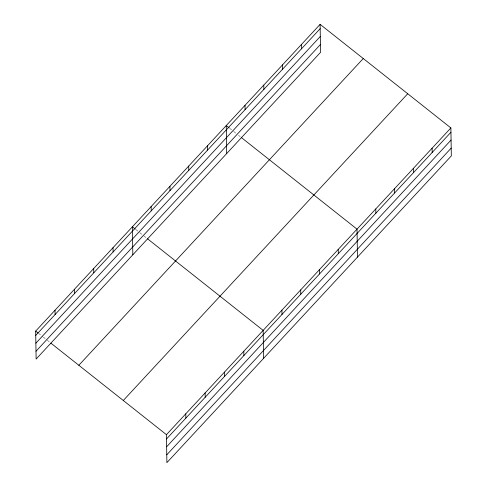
<?xml version="1.0" encoding="UTF-8"?>
<svg xmlns="http://www.w3.org/2000/svg" width="487" height="487" viewBox="0 0 487 487"><rect width="100%" height="100%" fill="white"/><g stroke="black" fill="none" stroke-linecap="round" stroke-linejoin="round"><path stroke-width="0.37" stroke-dasharray="2.44 1.83" d="M229.748 128.349L233.249 131.119M233.827 131.581L236.165 133.426M238.496 135.276L240.243 136.658M135.885 229.572L139.385 232.342M139.964 232.804L143.464 235.574M144.049 236.037L146.38 237.887M38.595 333.4L42.673 336.633M43.258 337.095L46.758 339.865M47.342 340.328L49.674 342.178"/><path stroke-width="0.73" d="M320.111 24.35L320.549 52.328L36.117 359.071L35.679 331.093L320.111 24.35L450.883 127.929L451.321 155.907L166.889 462.65L166.451 434.672L450.883 127.929M35.746 335.391L320.178 28.648M35.868 343.207L320.3 36.464M35.995 351.255L320.428 44.512M78.833 365.274L363.265 58.531M123.296 400.491L407.729 93.748M166.517 438.97L450.95 132.233M166.639 446.786L451.072 140.043M166.767 454.834L451.199 148.097M229.164 127.886L226.248 125.573L226.686 153.551M241.412 137.584L357.02 229.158L357.458 257.136M135.301 229.109L132.385 226.802L132.823 254.774M147.549 238.807L263.157 330.381L263.595 358.359M35.679 331.093L38.01 332.938M50.837 343.104L166.451 434.672M432.109 148.176L432.176 152.474M413.335 168.423L413.408 172.721M394.567 188.664L394.634 192.968M375.794 208.911L375.861 213.209M338.246 249.399L338.313 253.703M319.472 269.646L319.539 273.944M301.337 44.597L301.404 48.895M300.704 289.893L300.771 294.191M282.57 64.838L282.637 69.142M281.93 310.134L281.997 314.438M263.796 85.085L263.863 89.383M245.022 105.332L245.089 109.63M243.817 351.237L243.884 355.54M224.47 372.098L224.537 376.396M207.474 145.82L207.541 150.118M205.13 392.954L205.197 397.258M188.706 166.067L188.773 170.365M185.791 413.816L185.857 418.114M169.933 186.308L170 190.612M151.159 206.555L151.226 210.853M113.045 247.658L113.112 251.956M93.705 268.514L93.772 272.817M74.359 289.375L74.426 293.673M55.019 310.231L55.086 314.535"/></g></svg>
